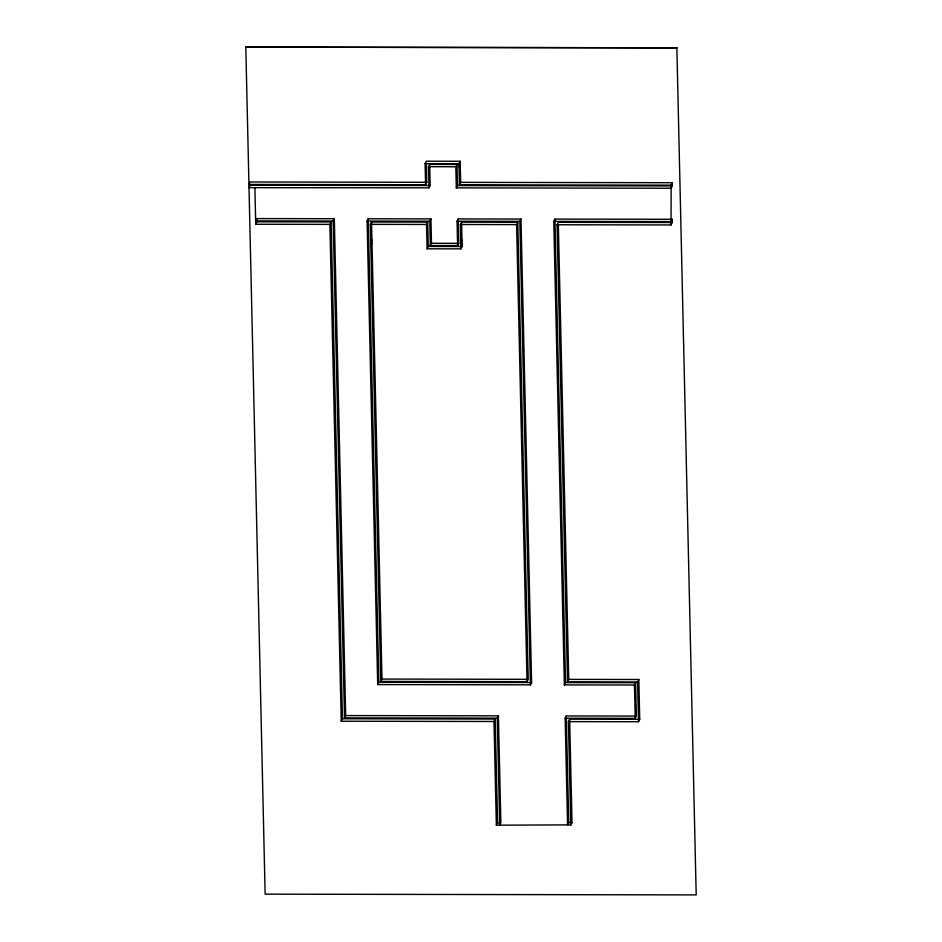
<?xml version="1.0" encoding="UTF-8"?>
<svg xmlns="http://www.w3.org/2000/svg" width="942" height="942" viewBox="0 0 942 942"><rect width="100%" height="100%" fill="white"/><g stroke="black" fill="none" stroke-linecap="round" stroke-linejoin="round"><path stroke-width="1.41" d="M567.52 681.82L568.744 679.382L638.817 679.5L637.593 681.937L567.52 681.82L557.063 224.761L671.022 224.95L671.151 188.247L456.305 187.87L455.822 166.746L456.976 164.45L429.682 164.403L428.528 166.699L429.01 187.823L248.971 187.658L250.195 185.221L430.164 185.527L429.682 164.403M245.803 47.1L676.862 47.842L245.803 47.1L265.138 894.158L696.197 894.9L676.862 47.842M254.893 187.67L255.729 224.255L329.877 224.373L331.101 221.935L256.954 221.817L255.729 224.255M255.659 221.029L256.883 218.591L334.316 218.721L345.679 715.567L344.525 717.863L497.258 718.122L498.412 715.826L345.679 715.567M344.525 717.863L333.15 221.017L334.316 218.721M458.212 218.933L458.778 243.33L457.6 245.674L457.058 221.229L458.212 218.933L520.985 219.039L531.594 682.538L530.44 684.834L377.695 684.575L367.097 221.076L368.251 218.78L430.93 218.885L431.483 243.283L430.306 245.626L429.776 221.182L430.93 218.885M370.347 224.349L371.525 222.006L427.715 222.112L428.269 246.451L427.091 248.806L460.932 248.853L462.11 246.51L461.58 222.159L517.782 222.265L528.226 679.312L527.049 681.655L380.803 681.407L370.347 224.349L426.538 224.455L427.715 222.112M370.748 242.306L371.937 239.963M370.818 245.532L372.008 243.189M426.385 164.026L426.808 182.301L250.125 181.994L248.9 184.432L425.572 184.738L425.101 163.649L426.326 161.212L460.155 161.27L460.662 182.359L459.437 184.797L671.01 185.15L672.235 182.713L460.662 182.359M425.572 184.738L426.808 182.301M429.01 187.823L430.164 185.527M459.437 184.797L458.931 163.708L460.155 161.27M459.025 166.852L460.261 164.414M456.305 187.87L457.459 185.574L456.976 164.45M460.932 248.853L460.402 224.502L461.58 222.159M460.803 242.459L461.992 240.116M460.885 245.685L462.063 243.342M527.049 681.655L516.605 224.608L517.782 222.265M530.44 684.834L519.831 221.335L520.985 219.039M564.376 684.893L565.53 682.597L635.603 682.726L634.449 685.022L564.376 684.893L553.778 221.382L554.932 219.086L672.176 219.286L672.247 222.512L671.022 224.95M557.063 224.761L558.288 222.324L672.247 222.512M342.464 718.793L495.198 719.052L493.973 721.49L341.24 721.231L342.464 718.793L331.101 221.935M377.695 684.575L378.849 682.279L368.251 218.78M380.803 681.407L381.981 679.064L371.525 222.006M670.951 221.723L672.176 219.286M635.603 682.726L636.368 716.061L566.295 715.944L565.141 718.24L567.579 824.886L496.352 825.192L497.576 822.755L495.198 719.052M499.637 825.192L500.861 822.755L498.412 715.826M566.295 715.944L568.732 822.59L567.508 825.027L570.793 825.039L568.426 721.619L569.651 719.182L639.724 719.299L638.817 679.5M570.793 825.039L572.018 822.601L569.651 719.182M565.141 718.24L635.214 718.357L636.368 716.061M568.426 721.619L638.499 721.737L639.724 719.299M425.101 163.649L458.931 163.708M428.528 166.699L455.822 166.746M457.459 185.574L670.834 185.939M553.778 221.382L671.022 221.582M255.729 220.887L333.15 221.017M367.097 221.076L429.776 221.182M457.058 221.229L519.831 221.335M460.344 224.502L516.605 224.608M431.483 243.283L458.778 243.33M430.306 245.579L457.624 245.579M428.269 246.451L462.11 246.51M381.981 679.064L526.766 679.312M378.849 682.279L531.594 682.538M568.732 822.59L572.018 822.601M497.576 822.755L499.766 822.755M672.235 182.713L672.305 185.951L671.081 188.388L671.01 185.15M637.593 681.937L638.499 721.737M634.449 685.022L635.214 718.357M558.359 225.256L568.744 679.382M554.932 219.086L565.53 682.597M497.258 718.122L499.707 825.051M493.973 721.49L496.352 825.192M426.538 224.455L427.091 248.806M329.877 224.373L341.24 721.231M256.907 219.663L256.954 221.817"/></g></svg>
